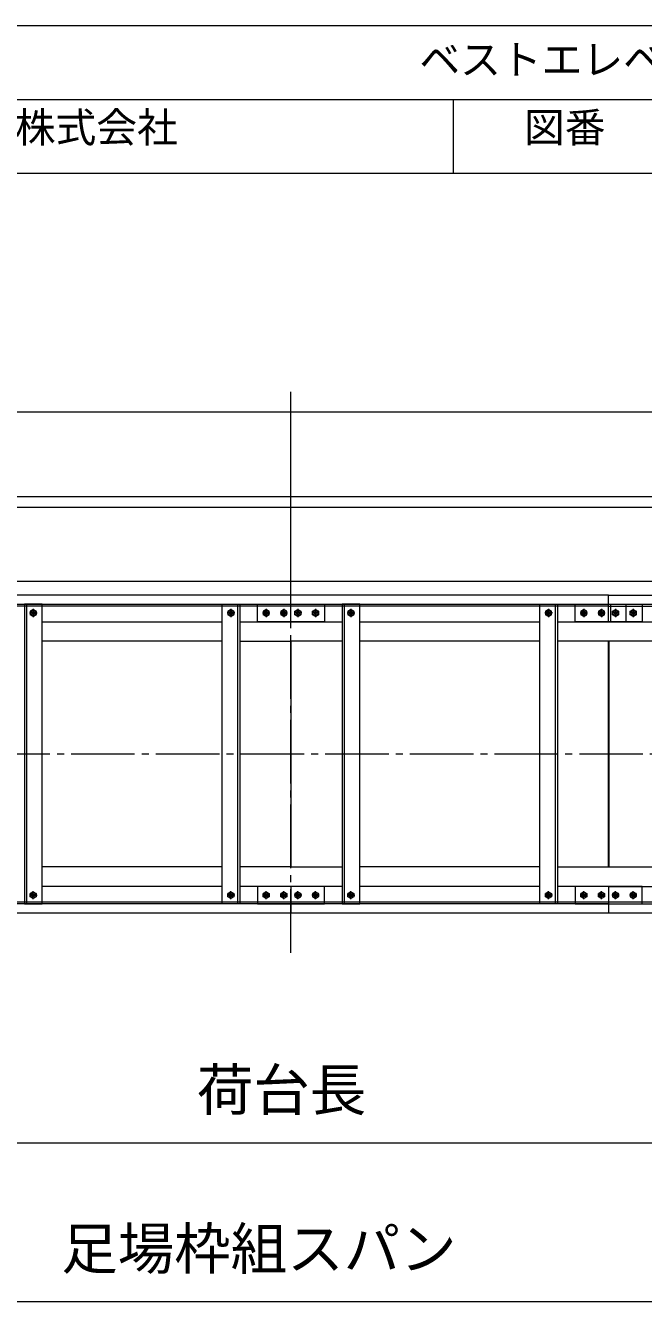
# Model space of a CAD drawing. Units: millimetres, scale not verified. Extents: x -7202 to 7173, y -9671 to 10206.
# Drawn here: x -2427 to -676, y 6589 to 10206 of the extents above; entities that cross this region are included whole.
import ezdxf
from ezdxf.enums import TextEntityAlignment as Align

# ---------------------------------------------------------------- set-up
doc = ezdxf.new("R2010")
doc.units = ezdxf.units.MM
doc.header["$LTSCALE"] = 20
doc.linetypes.add('CHAIN2', pattern=[12, 9, -1, 1, -1])
for name, color, linetype, lineweight in [('0-1_10 常用実線', 3, 'Continuous', 18), ('0-3_12 常用一点鎖線', 3, 'CHAIN2', 18), ('0-5_05 寸法', 3, 'Continuous', 18), ('0-6_30 補完実線', 6, 'Continuous', 18), ('0-E_80 躯体A', 1, 'Continuous', 18)]:
    doc.layers.add(name, color=color, linetype=linetype, lineweight=lineweight)
doc.styles.add('ＭＳ ゴシック', font='')
doc.styles.get('ＭＳ ゴシック').set_extended_font_data('MS Gothic')

msp = doc.modelspace()

# ---------------------------------------------------------------- linework, layer by layer
at = {"layer": '0-1_10 常用実線'}
for p, q in [((-1675.26, 8591.13), (-2575.26, 8591.13)), ((-1675.26, 8516.13), (-1675.26, 8591.13)), ((-1675.26, 8516.13), (-1675.26, 8591.13)), ((-775.26, 8591.13), (-1675.26, 8591.13)), ((-775.26, 8516.13), (-775.26, 8591.13)), ((-775.26, 8591.13), (582.74, 8591.13)), ((-775.26, 8516.13), (-775.26, 8591.13)), ((-2575.26, 8566.13), (-1675.26, 8566.13)), ((-1675.26, 8560.13), (-2575.26, 8560.13)), ((-2424.26, 8566.13), (-2424.26, 7716.13)), ((-2405.26, 8550.95), (-2413.76, 8546.04)), ((-2413.76, 8546.04), (-2413.76, 8536.23)), ((-2405.26, 8531.32), (-2413.76, 8536.23)), ((-2405.26, 8531.32), (-2396.76, 8536.23)), ((-1845.26, 8550.95), (-1853.76, 8546.04)), ((-1853.76, 8546.04), (-1853.76, 8536.23)), ((-1845.26, 8531.32), (-1853.76, 8536.23)), ((-1845.26, 8531.32), (-1836.76, 8536.23)), ((-1826.26, 8566.13), (-1826.26, 7716.13)), ((-1745.26, 8550.95), (-1753.76, 8546.04)), ((-1753.76, 8546.04), (-1753.76, 8536.23)), ((-1745.26, 8531.32), (-1753.76, 8536.23)), ((-1745.26, 8531.32), (-1736.76, 8536.23)), ((-1695.26, 8550.95), (-1703.76, 8546.04)), ((-1703.76, 8546.04), (-1703.76, 8536.23)), ((-1695.26, 8531.32), (-1703.76, 8536.23)), ((-1695.26, 8531.32), (-1686.76, 8536.23)), ((-1675.26, 8566.13), (-775.26, 8566.13)), ((-775.26, 8560.13), (-1675.26, 8560.13)), ((-1655.26, 8531.32), (-1663.76, 8536.23)), ((-1655.26, 8550.95), (-1646.76, 8546.04)), ((-1655.26, 8531.32), (-1646.76, 8536.23)), ((-1646.76, 8546.04), (-1646.76, 8536.23)), ((-1605.26, 8531.32), (-1613.76, 8536.23)), ((-1605.26, 8550.95), (-1596.76, 8546.04)), ((-1605.26, 8531.32), (-1596.76, 8536.23)), ((-1596.76, 8546.04), (-1596.76, 8536.23)), ((-1524.26, 8566.13), (-1524.26, 7716.13)), ((-1505.26, 8550.95), (-1513.76, 8546.04)), ((-1513.76, 8546.04), (-1513.76, 8536.23)), ((-1505.26, 8531.32), (-1513.76, 8536.23)), ((-1505.26, 8531.32), (-1496.76, 8536.23)), ((-945.26, 8550.95), (-953.76, 8546.04)), ((-953.76, 8546.04), (-953.76, 8536.23)), ((-945.26, 8531.32), (-953.76, 8536.23)), ((-945.26, 8531.32), (-936.76, 8536.23)), ((-926.26, 8566.13), (-926.26, 7716.13)), ((-845.26, 8550.95), (-853.76, 8546.04)), ((-853.76, 8546.04), (-853.76, 8536.23)), ((-845.26, 8531.32), (-853.76, 8536.23)), ((-845.26, 8531.32), (-836.76, 8536.23)), ((-795.26, 8550.95), (-803.76, 8546.04)), ((-803.76, 8546.04), (-803.76, 8536.23)), ((-795.26, 8531.32), (-803.76, 8536.23)), ((-795.26, 8531.32), (-786.76, 8536.23)), ((-775.26, 8566.13), (582.74, 8566.13)), ((-775.26, 8560.13), (582.74, 8560.13)), ((-769.26, 8516.13), (-769.26, 8566.13)), ((-755.26, 8531.32), (-763.76, 8536.23)), ((-755.26, 8550.95), (-746.76, 8546.04)), ((-755.26, 8531.32), (-746.76, 8536.23)), ((-746.76, 8546.04), (-746.76, 8536.23)), ((-725.26, 8516.13), (-725.26, 8566.13)), ((-705.26, 8531.32), (-713.76, 8536.23)), ((-705.26, 8550.95), (-696.76, 8546.04)), ((-705.26, 8531.32), (-696.76, 8536.23)), ((-696.76, 8546.04), (-696.76, 8536.23)), ((-2380.26, 8516.13), (-1870.26, 8516.13)), ((-1820.26, 8516.13), (-1675.26, 8516.13)), ((-1675.26, 8516.13), (-1530.26, 8516.13)), ((-1480.26, 8516.13), (-970.26, 8516.13)), ((-920.26, 8516.13), (-775.26, 8516.13)), ((-775.26, 8516.13), (-630.26, 8516.13)), ((-1870.26, 8461.13), (-2380.26, 8461.13)), ((-970.26, 8461.13), (-1480.26, 8461.13)), ((-1870.26, 7821.13), (-2380.26, 7821.13)), ((-970.26, 7821.13), (-1480.26, 7821.13)), ((-2405.26, 7750.95), (-2413.76, 7746.04)), ((-2413.76, 7736.23), (-2413.76, 7746.04)), ((-2405.26, 7750.95), (-2396.76, 7746.04)), ((-1870.26, 7766.13), (-2380.26, 7766.13)), ((-1845.26, 7750.95), (-1853.76, 7746.04)), ((-1853.76, 7736.23), (-1853.76, 7746.04)), ((-1845.26, 7750.95), (-1836.76, 7746.04)), ((-1675.26, 7766.13), (-1820.26, 7766.13)), ((-1745.26, 7750.95), (-1753.76, 7746.04)), ((-1753.76, 7736.23), (-1753.76, 7746.04)), ((-1745.26, 7750.95), (-1736.76, 7746.04)), ((-1695.26, 7750.95), (-1703.76, 7746.04)), ((-1703.76, 7736.23), (-1703.76, 7746.04)), ((-1695.26, 7750.95), (-1686.76, 7746.04)), ((-1675.26, 7766.13), (-1675.26, 7691.13)), ((-1530.26, 7766.13), (-1675.26, 7766.13)), ((-1675.26, 7766.13), (-1675.26, 7691.13)), ((-1655.26, 7750.95), (-1663.76, 7746.04)), ((-1655.26, 7750.95), (-1646.76, 7746.04)), ((-1646.76, 7736.23), (-1646.76, 7746.04)), ((-1605.26, 7750.95), (-1613.76, 7746.04)), ((-1605.26, 7750.95), (-1596.76, 7746.04)), ((-1596.76, 7736.23), (-1596.76, 7746.04)), ((-1505.26, 7750.95), (-1513.76, 7746.04)), ((-1513.76, 7736.23), (-1513.76, 7746.04)), ((-1505.26, 7750.95), (-1496.76, 7746.04)), ((-970.26, 7766.13), (-1480.26, 7766.13)), ((-945.26, 7750.95), (-953.76, 7746.04)), ((-953.76, 7736.23), (-953.76, 7746.04)), ((-945.26, 7750.95), (-936.76, 7746.04)), ((-775.26, 7766.13), (-920.26, 7766.13)), ((-845.26, 7750.95), (-853.76, 7746.04)), ((-853.76, 7736.23), (-853.76, 7746.04)), ((-845.26, 7750.95), (-836.76, 7746.04)), ((-795.26, 7750.95), (-803.76, 7746.04)), ((-803.76, 7736.23), (-803.76, 7746.04)), ((-795.26, 7750.95), (-786.76, 7746.04)), ((-775.26, 7766.13), (-630.26, 7766.13)), ((-775.26, 7766.13), (-775.26, 7691.13)), ((-755.26, 7750.95), (-763.76, 7746.04)), ((-755.26, 7750.95), (-746.76, 7746.04)), ((-746.76, 7736.23), (-746.76, 7746.04)), ((-705.26, 7750.95), (-713.76, 7746.04)), ((-705.26, 7750.95), (-696.76, 7746.04)), ((-696.76, 7736.23), (-696.76, 7746.04)), ((-2575.26, 7722.13), (-1675.26, 7722.13)), ((-1675.26, 7716.13), (-2575.26, 7716.13)), ((-2405.26, 7731.32), (-2413.76, 7736.23)), ((-1845.26, 7731.32), (-1853.76, 7736.23)), ((-1745.26, 7731.32), (-1753.76, 7736.23)), ((-1695.26, 7731.32), (-1703.76, 7736.23)), ((-1675.26, 7722.13), (-775.26, 7722.13)), ((-775.26, 7716.13), (-1675.26, 7716.13)), ((-1655.26, 7731.32), (-1646.76, 7736.23)), ((-1605.26, 7731.32), (-1596.76, 7736.23)), ((-1505.26, 7731.32), (-1513.76, 7736.23)), ((-945.26, 7731.32), (-953.76, 7736.23)), ((-845.26, 7731.32), (-853.76, 7736.23)), ((-795.26, 7731.32), (-803.76, 7736.23)), ((-775.26, 7722.13), (582.74, 7722.13)), ((-775.26, 7716.13), (582.74, 7716.13)), ((-755.26, 7731.32), (-746.76, 7736.23)), ((-705.26, 7731.32), (-696.76, 7736.23)), ((-2575.26, 7691.13), (-1675.26, 7691.13)), ((-1675.26, 7691.13), (-775.26, 7691.13))]:
    msp.add_line(p, q, dxfattribs=at)
for points in [[(-2430.26, 7716.13), (-2380.26, 7716.13), (-2380.26, 8566.13), (-2430.26, 8566.13)], [(-1820.26, 7716.13), (-1870.26, 7716.13), (-1870.26, 8566.13), (-1820.26, 8566.13)], [(-1770.26, 8566.13), (-1580.26, 8566.13), (-1580.26, 8516.13), (-1770.26, 8516.13)], [(-1530.26, 7716.13), (-1480.26, 7716.13), (-1480.26, 8566.13), (-1530.26, 8566.13)], [(-920.26, 7716.13), (-970.26, 7716.13), (-970.26, 8566.13), (-920.26, 8566.13)], [(-870.26, 8566.13), (-680.26, 8566.13), (-680.26, 8516.13), (-870.26, 8516.13)], [(-1770.26, 7716.13), (-1580.26, 7716.13), (-1580.26, 7766.13), (-1770.26, 7766.13)], [(-870.26, 7716.13), (-680.26, 7716.13), (-680.26, 7766.13), (-870.26, 7766.13)]]:
    msp.add_lwpolyline(points, close=True, dxfattribs=at)
for points in [[(-2396.76, 8536.23), (-2396.76, 8546.04), (-2405.26, 8550.95)], [(-1836.76, 8536.23), (-1836.76, 8546.04), (-1845.26, 8550.95)], [(-1736.76, 8536.23), (-1736.76, 8546.04), (-1745.26, 8550.95)], [(-1686.76, 8536.23), (-1686.76, 8546.04), (-1695.26, 8550.95)], [(-1663.76, 8536.23), (-1663.76, 8546.04), (-1655.26, 8550.95)], [(-1613.76, 8536.23), (-1613.76, 8546.04), (-1605.26, 8550.95)], [(-1496.76, 8536.23), (-1496.76, 8546.04), (-1505.26, 8550.95)], [(-936.76, 8536.23), (-936.76, 8546.04), (-945.26, 8550.95)], [(-836.76, 8536.23), (-836.76, 8546.04), (-845.26, 8550.95)], [(-786.76, 8536.23), (-786.76, 8546.04), (-795.26, 8550.95)], [(-763.76, 8536.23), (-763.76, 8546.04), (-755.26, 8550.95)], [(-713.76, 8536.23), (-713.76, 8546.04), (-705.26, 8550.95)], [(-1820.26, 8461.13), (-1675.26, 8461.13), (-1675.26, 7821.13), (-1820.26, 7821.13)], [(-1530.26, 8461.13), (-1675.26, 8461.13), (-1675.26, 7821.13), (-1530.26, 7821.13)], [(-920.26, 7821.13), (-775.26, 7821.13), (-775.26, 8461.13), (-920.26, 8461.13)], [(-630.26, 8461.13), (-774.76, 8461.13), (-774.76, 7821.13), (-630.26, 7821.13)], [(-2396.76, 7746.04), (-2396.76, 7736.23), (-2405.26, 7731.32)], [(-1836.76, 7746.04), (-1836.76, 7736.23), (-1845.26, 7731.32)], [(-1736.76, 7746.04), (-1736.76, 7736.23), (-1745.26, 7731.32)], [(-1686.76, 7746.04), (-1686.76, 7736.23), (-1695.26, 7731.32)], [(-1663.76, 7746.04), (-1663.76, 7736.23), (-1655.26, 7731.32)], [(-1613.76, 7746.04), (-1613.76, 7736.23), (-1605.26, 7731.32)], [(-1496.76, 7746.04), (-1496.76, 7736.23), (-1505.26, 7731.32)], [(-936.76, 7746.04), (-936.76, 7736.23), (-945.26, 7731.32)], [(-836.76, 7746.04), (-836.76, 7736.23), (-845.26, 7731.32)], [(-786.76, 7746.04), (-786.76, 7736.23), (-795.26, 7731.32)], [(-775.26, 7766.13), (-775.26, 7691.13), (582.74, 7691.13)], [(-763.76, 7746.04), (-763.76, 7736.23), (-755.26, 7731.32)], [(-713.76, 7746.04), (-713.76, 7736.23), (-705.26, 7731.32)]]:
    msp.add_lwpolyline(points, dxfattribs=at)
for centre, radius in [((-2405.26, 8541.13), 8.5), ((-2405.26, 8541.13), 5), ((-2405.26, 8541.13), 4.19), ((-1845.26, 8541.13), 8.5), ((-1845.26, 8541.13), 5), ((-1845.26, 8541.13), 4.19), ((-1745.26, 8541.13), 8.5), ((-1745.26, 8541.13), 5), ((-1745.26, 8541.13), 4.19), ((-1695.26, 8541.13), 8.5), ((-1695.26, 8541.13), 5), ((-1695.26, 8541.13), 4.19), ((-1655.26, 8541.13), 8.5), ((-1655.26, 8541.13), 5), ((-1655.26, 8541.13), 4.19), ((-1605.26, 8541.13), 8.5), ((-1605.26, 8541.13), 5), ((-1605.26, 8541.13), 4.19), ((-1505.26, 8541.13), 8.5), ((-1505.26, 8541.13), 5), ((-1505.26, 8541.13), 4.19), ((-945.26, 8541.13), 8.5), ((-945.26, 8541.13), 5), ((-945.26, 8541.13), 4.19), ((-845.26, 8541.13), 8.5), ((-845.26, 8541.13), 5), ((-845.26, 8541.13), 4.19), ((-795.26, 8541.13), 8.5), ((-795.26, 8541.13), 5), ((-795.26, 8541.13), 4.19), ((-755.26, 8541.13), 8.5), ((-755.26, 8541.13), 5), ((-755.26, 8541.13), 4.19), ((-705.26, 8541.13), 8.5), ((-705.26, 8541.13), 5), ((-705.26, 8541.13), 4.19), ((-2405.26, 7741.13), 8.5), ((-2405.26, 7741.13), 5), ((-2405.26, 7741.13), 4.19), ((-1845.26, 7741.13), 8.5), ((-1845.26, 7741.13), 5), ((-1845.26, 7741.13), 4.19), ((-1745.26, 7741.13), 8.5), ((-1745.26, 7741.13), 5), ((-1745.26, 7741.13), 4.19), ((-1695.26, 7741.13), 8.5), ((-1695.26, 7741.13), 5), ((-1695.26, 7741.13), 4.19), ((-1655.26, 7741.13), 8.5), ((-1655.26, 7741.13), 5), ((-1655.26, 7741.13), 4.19), ((-1605.26, 7741.13), 8.5), ((-1605.26, 7741.13), 5), ((-1605.26, 7741.13), 4.19), ((-1505.26, 7741.13), 8.5), ((-1505.26, 7741.13), 5), ((-1505.26, 7741.13), 4.19), ((-945.26, 7741.13), 8.5), ((-945.26, 7741.13), 5), ((-945.26, 7741.13), 4.19), ((-845.26, 7741.13), 8.5), ((-845.26, 7741.13), 5), ((-845.26, 7741.13), 4.19), ((-795.26, 7741.13), 8.5), ((-795.26, 7741.13), 5), ((-795.26, 7741.13), 4.19), ((-755.26, 7741.13), 8.5), ((-755.26, 7741.13), 5), ((-755.26, 7741.13), 4.19), ((-705.26, 7741.13), 8.5), ((-705.26, 7741.13), 5), ((-705.26, 7741.13), 4.19)]:
    msp.add_circle(centre, radius, dxfattribs=at)
at = {"layer": '0-3_12 常用一点鎖線'}
for p, q in [((-1675.26, 7578.13), (-1675.26, 9167.84)), ((-2416.26, 8541.13), (-2394.26, 8541.13)), ((-2415.72, 8541.13), (-2394.8, 8541.13)), ((-2405.26, 8552.91), (-2405.26, 8529.35)), ((-2405.26, 8552.13), (-2405.26, 8530.13)), ((-1834.26, 8541.13), (-1856.26, 8541.13)), ((-1855.72, 8541.13), (-1834.8, 8541.13)), ((-1845.26, 8552.91), (-1845.26, 8529.35)), ((-1845.26, 8552.13), (-1845.26, 8530.13)), ((-1755.72, 8541.13), (-1734.8, 8541.13)), ((-1745.26, 8552.91), (-1745.26, 8529.35)), ((-1705.72, 8541.13), (-1684.8, 8541.13)), ((-1695.26, 8552.91), (-1695.26, 8529.35)), ((-1644.8, 8541.13), (-1665.72, 8541.13)), ((-1655.26, 8552.91), (-1655.26, 8529.35)), ((-1594.8, 8541.13), (-1615.72, 8541.13)), ((-1605.26, 8552.91), (-1605.26, 8529.35)), ((-1516.26, 8541.13), (-1494.26, 8541.13)), ((-1515.72, 8541.13), (-1494.8, 8541.13)), ((-1505.26, 8552.91), (-1505.26, 8529.35)), ((-1505.26, 8552.13), (-1505.26, 8530.13)), ((-934.26, 8541.13), (-956.26, 8541.13)), ((-955.72, 8541.13), (-934.8, 8541.13)), ((-945.26, 8552.91), (-945.26, 8529.35)), ((-945.26, 8552.13), (-945.26, 8530.13)), ((-855.72, 8541.13), (-834.8, 8541.13)), ((-845.26, 8552.91), (-845.26, 8529.35)), ((-805.72, 8541.13), (-784.8, 8541.13)), ((-795.26, 8552.91), (-795.26, 8529.35)), ((-744.8, 8541.13), (-765.72, 8541.13)), ((-755.26, 8552.91), (-755.26, 8529.35)), ((-694.8, 8541.13), (-715.72, 8541.13)), ((-705.26, 8552.91), (-705.26, 8529.35)), ((2921.94, 8141.13), (-6310.68, 8141.13)), ((-2416.26, 7741.13), (-2394.26, 7741.13)), ((-2415.72, 7741.13), (-2394.8, 7741.13)), ((-2405.26, 7729.35), (-2405.26, 7752.91)), ((-2405.26, 7730.13), (-2405.26, 7752.13)), ((-1834.26, 7741.13), (-1856.26, 7741.13)), ((-1855.72, 7741.13), (-1834.8, 7741.13)), ((-1845.26, 7729.35), (-1845.26, 7752.91)), ((-1845.26, 7730.13), (-1845.26, 7752.13)), ((-1755.72, 7741.13), (-1734.8, 7741.13)), ((-1745.26, 7729.35), (-1745.26, 7752.91)), ((-1705.72, 7741.13), (-1684.8, 7741.13)), ((-1695.26, 7729.35), (-1695.26, 7752.91)), ((-1644.8, 7741.13), (-1665.72, 7741.13)), ((-1655.26, 7729.35), (-1655.26, 7752.91)), ((-1594.8, 7741.13), (-1615.72, 7741.13)), ((-1605.26, 7729.35), (-1605.26, 7752.91)), ((-1516.26, 7741.13), (-1494.26, 7741.13)), ((-1515.72, 7741.13), (-1494.8, 7741.13)), ((-1505.26, 7729.35), (-1505.26, 7752.91)), ((-1505.26, 7730.13), (-1505.26, 7752.13)), ((-934.26, 7741.13), (-956.26, 7741.13)), ((-955.72, 7741.13), (-934.8, 7741.13)), ((-945.26, 7729.35), (-945.26, 7752.91)), ((-945.26, 7730.13), (-945.26, 7752.13)), ((-855.72, 7741.13), (-834.8, 7741.13)), ((-845.26, 7729.35), (-845.26, 7752.91)), ((-805.72, 7741.13), (-784.8, 7741.13)), ((-795.26, 7729.35), (-795.26, 7752.91)), ((-744.8, 7741.13), (-765.72, 7741.13)), ((-755.26, 7729.35), (-755.26, 7752.91)), ((-694.8, 7741.13), (-715.72, 7741.13)), ((-705.26, 7729.35), (-705.26, 7752.91))]:
    msp.add_line(p, q, dxfattribs=at)
at = {"layer": '0-5_05 寸法', "color": 7}
for p, q in [((-3576.11, 9996.81), (1371.62, 9996.81)), ((-1215.32, 9996.81), (-1215.32, 9787.27)), ((-4027.76, 7039.35), (677.24, 7039.35)), ((-4215.26, 6589.35), (864.74, 6589.35))]:
    msp.add_line(p, q, dxfattribs=at)
msp.add_lwpolyline([(-3576.11, 10206.36), (1371.62, 10206.36), (1371.62, 9787.27), (-3576.11, 9787.27)], close=True, dxfattribs=at)
at = {"layer": '0-6_30 補完実線'}
for p, q in [((-3775.26, 9111.13), (424.74, 9111.13)), ((-1675.26, 8631.13), (-1675.26, 9111.13)), ((-3775.26, 8871.13), (424.74, 8871.13)), ((-3775.26, 8631.13), (424.74, 8631.13)), ((-1917.26, 8631.13), (-1448.57, 8631.13))]:
    msp.add_line(p, q, dxfattribs=at)
at = {"layer": '0-E_80 躯体A'}
msp.add_line((-6591.55, 8841.13), (3241.03, 8841.13), dxfattribs=at)

# ---------------------------------------------------------------- texts
at = {"layer": '0-5_05 寸法', "color": 7, "style": 'ＭＳ ゴシック'}
for s, height, p in [('図面名称      \u3000\u3000\u3000\u3000\u3000\u3000\u3000\u3000\u3000\u3000\u3000ベストエレベーター   TMB-750', 84.68, (-3389.53, 10042.29)), ('\u3000\u3000竹本機械工業株式会社      \u3000\u3000\u3000\u3000\u3000 図番      \u3000\u3000\u3000\u3000\u3000TZK0044-0', 84.68, (-3381.83, 9849.79)), ('荷台長', 117.3, (-1941.93, 7095.35)), ('足場枠組スパン', 117.3, (-2325.93, 6645.35))]:
    msp.add_text(s, height=height, dxfattribs=at).set_placement(p, align=Align.BOTTOM_LEFT)

doc.saveas('drawing.dxf')
